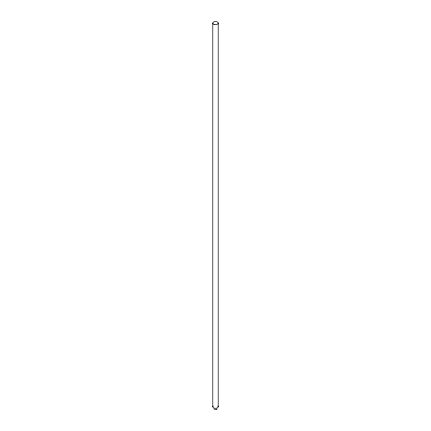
<?xml version="1.0" encoding="UTF-8"?>
<svg xmlns="http://www.w3.org/2000/svg" width="431" height="431" viewBox="0 0 431 431"><rect width="100%" height="100%" fill="white"/><g stroke="black" fill="none" stroke-linecap="round" stroke-linejoin="round"><path stroke-width="0.65" d="M217.111 408.917L216.481 409.261M213.851 408.89L215.069 409.418L216.464 409.272M218.199 23.08L218.199 406.719M212.801 23.139L212.801 406.783M217.854 405.986A2.699 1.557 0 0 1 215.511 408.308A2.699 1.557 0 0 1 213.135 405.997M214.072 24.432A2.699 1.557 0 0 0 218.199 23.161A2.699 1.557 0 0 0 214.229 21.733A2.699 1.557 0 0 0 214.072 24.432"/></g></svg>
